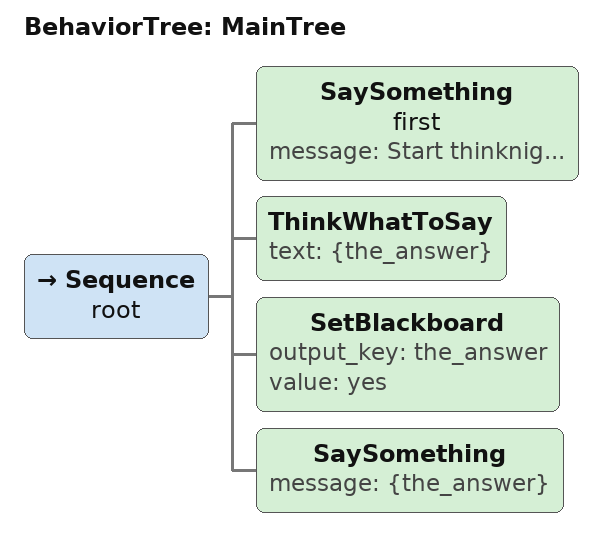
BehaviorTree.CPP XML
<root main_tree_to_execute = "MainTree" >
	<BehaviorTree ID="MainTree">
		<Sequence name="root">
			<SaySomething name="first" message="Start thinknig..."/>
			<ThinkWhatToSay text="{the_answer}"/>
			<SetBlackboard   output_key="the_answer" value="yes" />
			<SaySomething message="{the_answer}"/>
		</Sequence>
	</BehaviorTree>
</root>
